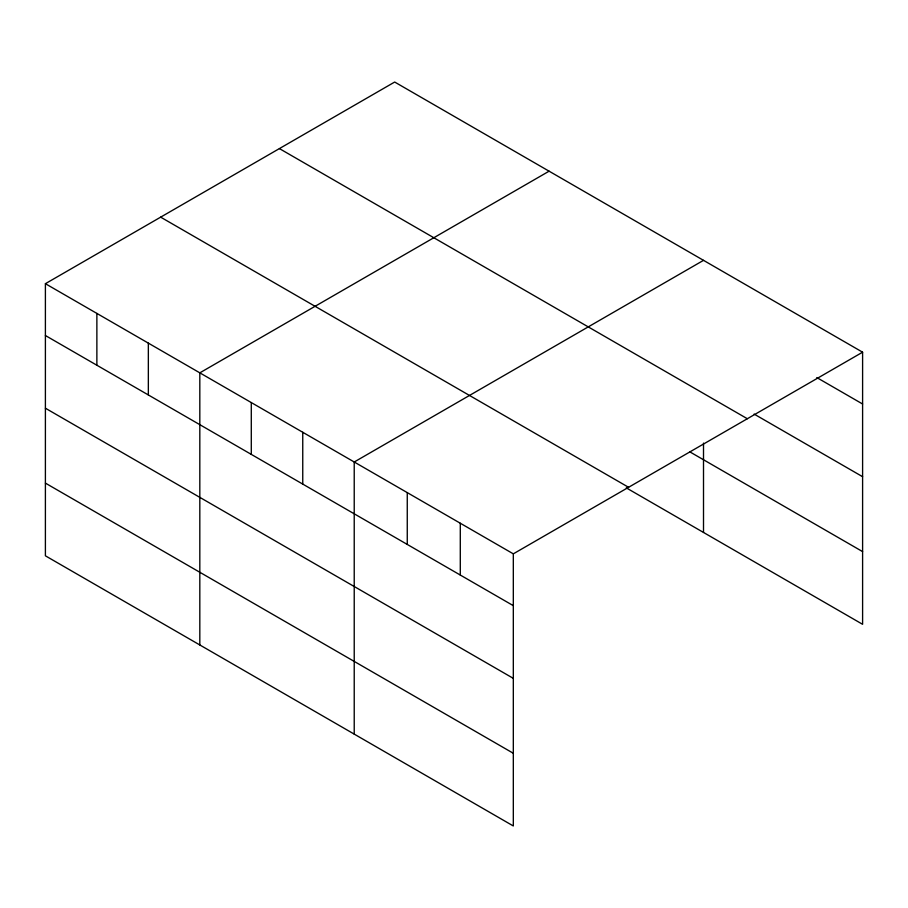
<?xml version="1.0" encoding="UTF-8"?>
<svg xmlns="http://www.w3.org/2000/svg" width="908" height="908" viewBox="0 0 908 908"><rect width="100%" height="100%" fill="white"/><g stroke="black" fill="none" stroke-linecap="round" stroke-linejoin="round"><path stroke-width="1.36" d="M45.4 283.693L513.315 553.846L513.315 825.962L45.4 555.809L45.4 283.693L394.685 82.038L862.6 352.191L862.6 624.307L626.304 487.88M549.09 171.192L199.817 372.848L199.817 644.952M703.507 260.346L354.222 462.002L354.222 734.107M513.315 553.846L862.6 352.191M816.803 377.569L862.6 404.003M754.128 414.082L862.6 476.7M279.414 148.594L747.341 418.736M690.023 451.968L862.6 551.61M160.659 217.148L628.586 487.301M45.4 335.517L513.315 605.659M45.4 408.214L513.315 678.355M45.4 483.113L513.315 753.265M703.507 443.104L703.507 532.451M460.288 523.235L460.288 575.048M407.261 492.613L407.261 544.425M302.75 432.276L302.75 484.1M251.289 402.562L251.289 454.375M148.344 343.133L148.344 394.946M96.872 313.419L96.872 365.232"/></g></svg>
